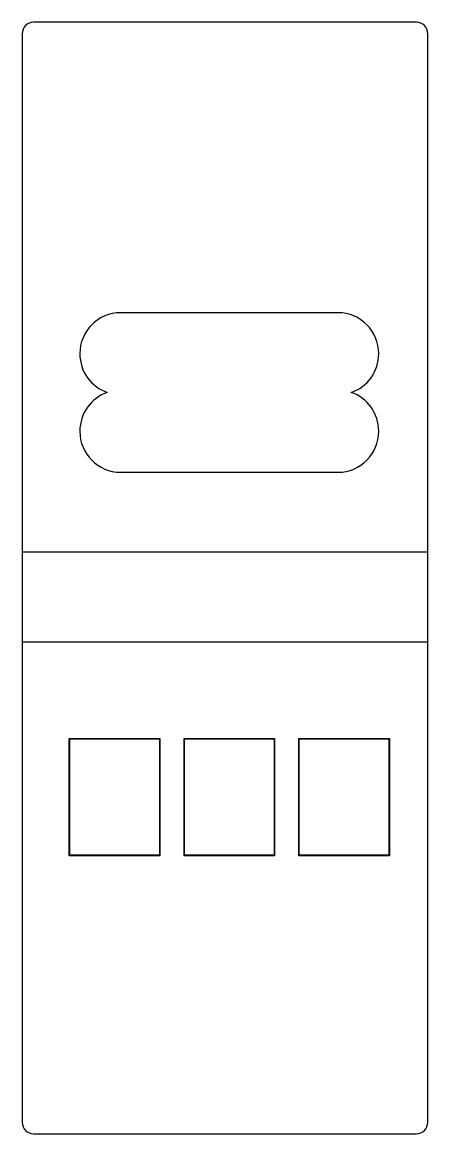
# Model space of a CAD drawing. Extents: x 26 to 116, y -259 to -13.
import ezdxf

# ---------------------------------------------------------------- set-up
doc = ezdxf.new("R2010")
doc.units = 0
doc.header["$MEASUREMENT"] = 0
doc.layers.add('LAYER_1', color=7, linetype='CONTINUOUS')

# ---------------------------------------------------------------- blocks, each defined once
blk = doc.blocks.new('BLOCK_2')
at = {"layer": 'LAYER_1', "color": 250}
for points in [[(56.7, -197.7), (36.61, -197.7), (36.61, -171.66), (56.7, -171.66), (56.7, -197.7)], [(56.6, -197.6), (36.71, -197.6), (36.71, -171.76), (56.6, -171.76), (56.6, -197.6)], [(82.17, -197.7), (62.08, -197.7), (62.08, -171.66), (82.17, -171.66), (82.17, -197.7)], [(82.07, -197.6), (62.18, -197.6), (62.18, -171.76), (82.07, -171.76), (82.07, -197.6)], [(107.64, -197.7), (87.55, -197.7), (87.55, -171.66), (107.64, -171.66), (107.64, -197.7)], [(107.54, -197.6), (87.65, -197.6), (87.65, -171.76), (107.54, -171.76), (107.54, -197.6)]]:
    blk.add_lwpolyline(points, dxfattribs=at)

msp = doc.modelspace()

# ---------------------------------------------------------------- linework, layer by layer
at = {"layer": 'LAYER_1', "color": 250}
for points in [[(26.17, -130.27), (116.17, -130.27)], [(116.17, -150.35), (26.17, -150.35)]]:
    msp.add_lwpolyline(points, dxfattribs=at)
for points, knots in [([(28.67, -259.37), (27.28, -259.37), (26.17, -258.23), (26.17, -256.82), (26.17, -256.82), (26.17, -15.34), (26.17, -15.34), (26.17, -13.93), (27.28, -12.79), (28.67, -12.79), (28.67, -12.79), (113.67, -12.79), (113.67, -12.79), (115.05, -12.79), (116.17, -13.93), (116.17, -15.34), (116.17, -15.34), (116.17, -256.82), (116.17, -256.82), (116.17, -258.23), (115.05, -259.37), (113.67, -259.37), (113.67, -259.37), (28.67, -259.37), (28.67, -259.37)], [0, 0, 0, 0, 1, 1, 1, 2, 2, 2, 3, 3, 3, 4, 4, 4, 5, 5, 5, 6, 6, 6, 7, 7, 7, 8, 8, 8, 8]), ([(47.98, -112.62), (43, -112.62), (38.95, -108.54), (38.95, -103.52), (38.95, -99.54), (41.51, -96.15), (45.05, -94.92), (41.51, -93.69), (38.95, -90.3), (38.95, -86.31), (38.95, -81.3), (43, -77.22), (47.98, -77.22), (47.98, -77.22), (96.27, -77.22), (96.27, -77.22), (101.25, -77.22), (105.29, -81.3), (105.29, -86.31), (105.29, -90.3), (102.74, -93.69), (99.2, -94.92), (102.74, -96.15), (105.29, -99.54), (105.29, -103.52), (105.29, -108.54), (101.25, -112.62), (96.27, -112.62), (96.27, -112.62), (47.98, -112.62), (47.98, -112.62)], [0, 0, 0, 0, 1, 1, 1, 2, 2, 2, 3, 3, 3, 4, 4, 4, 5, 5, 5, 6, 6, 6, 7, 7, 7, 8, 8, 8, 9, 9, 9, 10, 10, 10, 10])]:
    msp.add_open_spline(points, degree=3, knots=knots, dxfattribs=at)

# ---------------------------------------------------------------- block references
at = {"layer": 'LAYER_1'}
msp.add_blockref('BLOCK_2', (0, 0), dxfattribs=at)

doc.saveas('drawing.dxf')
